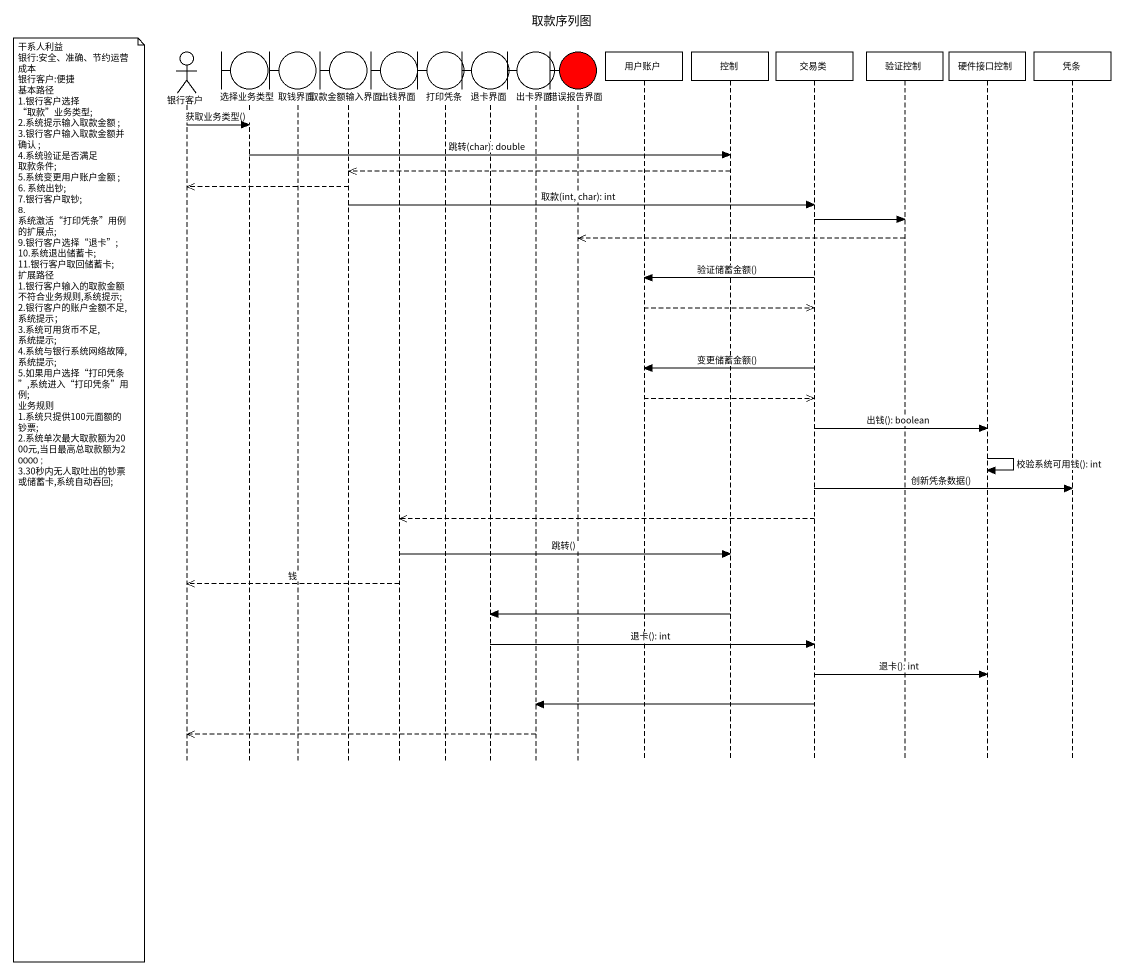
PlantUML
@startuml
title 取款序列图
hide footbox
actor 银行客户
boundary 选择业务类型
boundary 取钱界面
boundary 取款金额输入界面
boundary 出钱界面
boundary 打印凭条
boundary 退卡界面
boundary 出卡界面
boundary 错误报告界面 #FF0000
participant 用户账户
participant 控制
participant 交易类
participant 验证控制
participant 硬件接口控制
participant 凭条

银行客户 -> 选择业务类型 : 获取业务类型()
选择业务类型 -> 控制 : 跳转(char): double
控制 -->> 取款金额输入界面
取款金额输入界面 -->> 银行客户
取款金额输入界面 -> 交易类 : 取款(int, char): int
交易类 -> 验证控制
验证控制 -->> 错误报告界面
交易类 -> 用户账户 : 验证储蓄金额()
用户账户 -->> 交易类
交易类 -> 用户账户 : 变更储蓄金额()
用户账户 -->> 交易类
交易类 -> 硬件接口控制 : 出钱(): boolean
硬件接口控制 -> 硬件接口控制 : 校验系统可用钱(): int
交易类 -> 凭条 : 创新凭条数据()
note left of 银行客户
  干系人利益
  银行:安全、准确、节约运营成本
  银行客户:便捷
  基本路径
  1.银行客户选择 “取款”业务类型;
  2.系统提示输入取款金额 ;
  3.银行客户输入取款金额并确认 ;
  4.系统验证是否满足 取款条件;
  5.系统变更用户账户金额 ;
  6. 系统出钞;
  7.银行客户取钞;
  8. 系统激活“打印凭条”用例的扩展点;
  9.银行客户选择“退卡”;
  10.系统退出储蓄卡;
  11.银行客户取回储蓄卡;
  扩展路径
  1.银行客户输入的取款金额不符合业务规则,系统提示;
  2.银行客户的账户金额不足,系统提示；
  3.系统可用货币不足,系统提示;
  4.系统与银行系统网络故障,系统提示;
  5.如果用户选择“打印凭条”,系统进入“打印凭条”用例;
  业务规则
  1.系统只提供100元面额的钞票;
  2.系统单次最大取款额为2000元,当日最高总取款额为20000 ;
  3.30秒内无人取吐出的钞票或储蓄卡,系统自动吞回;
end note
交易类 -->> 出钱界面
出钱界面 -> 控制 : 跳转()
出钱界面 -->> 银行客户 : 钱
控制 -> 退卡界面
退卡界面 -> 交易类 : 退卡(): int
交易类 -> 硬件接口控制 : 退卡(): int
交易类 -> 出卡界面
出卡界面 -->> 银行客户
@enduml
